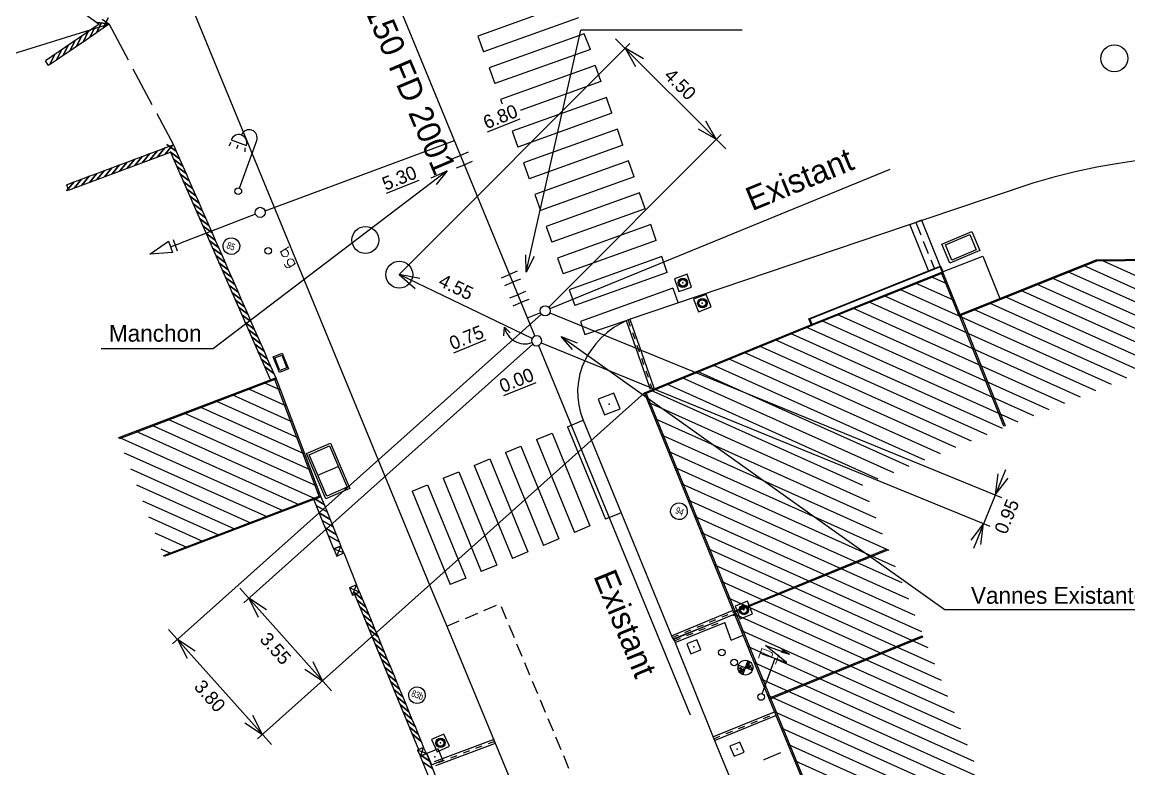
# Model space of a CAD drawing. Extents: x -215 to 206, y -120 to -34.
# Drawn here: x 155.49 to 188.34, y -100 to -77.84 of the extents above; entities that cross this region are included whole.
import ezdxf
from ezdxf.enums import TextEntityAlignment as Align

# ---------------------------------------------------------------- set-up
doc = ezdxf.new("R2010")
doc.units = 0
doc.header["$MEASUREMENT"] = 0
for name, color, linetype in [('C_BAT_INDI', 7, 'CONTINUOUS'), ('C_BAT_INDU', 7, 'CONTINUOUS'), ('TOP$BATI', 7, 'CONTINUOUS')]:
    doc.layers.add(name, color=color, linetype=linetype)
doc.styles.add('ROMANS', font='ROMANS', dxfattribs={"height": 0.2})
doc.styles.add('txt', font='TXT', dxfattribs={"height": 0.2})

# ---------------------------------------------------------------- blocks, each defined once
blk = doc.blocks.new('FLECH')
at = {"layer": 'C_BAT_INDU', "color": 1, "linetype": 'Continuous'}
blk.add_lwpolyline([(-0.1294, 0.483), (0, 0), (0.1294, 0.483)], dxfattribs=at)
blk = doc.blocks.new('FLEC')
at = {"layer": 'C_BAT_INDU', "color": 1, "linetype": 'Continuous', "xscale": 24.99905005097397, "yscale": 24.99905005097397, "zscale": 25.00093132415669, "rotation": 90.00065102824891}
blk.add_blockref('FLECH', (0, 0), dxfattribs=at)
blk = doc.blocks.new('FTP')
at = {"layer": 'C_BAT_INDI', "color": 215, "linetype": 'Continuous'}
for p in [(-0.541, 0.252), (-0.162, 0.607)]:
    blk.add_line(p, (0, 0), dxfattribs=at)
blk.add_arc((-1.347, -0.785), 1.56, 30.24094, 127.29767, dxfattribs=at)
blk = doc.blocks.new('BRANC')
at = {"layer": 'C_BAT_INDU', "color": 5, "linetype": 'Continuous'}
for p, q in [((-24.1355, 0.1509, -0.0006), (-7.9202, 4.518, -0.0013)), ((-7.9196, -4.5168, 0.0002), (-24.1355, 0.1509, -0.0006)), ((-7.9211, -0.0006, -0.0002), (0, 0)), ((-7.9202, 4.518, -0.0013), (-7.9196, -4.5168, 0.0002)), ((-4.2835, 4.5178, -0.0017), (-4.2829, -4.517, -0.0001))]:
    blk.add_line(p, q, dxfattribs=at)
blk = doc.blocks.new('*D7')
at = {"layer": 'C_BAT_INDI', "color": 4, "linetype": 'Continuous'}
blk.add_line((0, 0), (11.3991, -8.1133), dxfattribs=at)
blk.add_lwpolyline([(0.3349, -0.3918), (0, 0), (0.4798, -0.1881)], dxfattribs=at)
blk = doc.blocks.new('*D8')
at = {"layer": 'C_BAT_INDI', "color": 4, "linetype": 'Continuous'}
blk.add_line((0, 0), (1.6227, 7.1802), dxfattribs=at)
blk.add_lwpolyline([(0.2321, 0.4601), (0, 0), (-0.0117, 0.5153)], dxfattribs=at)
blk = doc.blocks.new('*D9')
at = {"layer": 'C_BAT_INDI', "color": 4, "linetype": 'Continuous'}
blk.add_line((0, 0), (-6.9368, -5.2736), dxfattribs=at)
blk.add_lwpolyline([(-0.4737, -0.2031), (0, 0), (-0.3224, -0.4021)], dxfattribs=at)

msp = doc.modelspace()

# ---------------------------------------------------------------- linework, layer by layer
at = {"layer": 'C_BAT_INDI', "color": 5, "linetype": 'Continuous'}
for p, q in [((165.597, -74.716, 1000.823), (170.705, -87.158, 1000.823)), ((162.7, -83.435, 24.374), (168.321, -81.351, 1000.823)), ((168.271, -81.888, 1000.823), (168.502, -81.793, 1000.823)), ((168.733, -81.698, 1000.823), (168.502, -81.793, 1000.823)), ((168.385, -82.165, 1000.823), (168.616, -82.07, 1000.823)), ((168.847, -81.975, 1000.823), (168.616, -82.07, 1000.823)), ((181.242, -82.207, 1000.86), (171.154, -86.348, 1000.86)), ((162.419, -83.539, -24.395), (160.192, -84.4, 996.33)), ((169.722, -85.422, 1000.823), (169.953, -85.328, 1000.823)), ((170.185, -85.233, 1000.823), (169.953, -85.328, 1000.823)), ((169.817, -85.654, 1000.823), (170.048, -85.559, 1000.823)), ((170.279, -85.464, 1000.823), (170.048, -85.559, 1000.823)), ((169.969, -86.024, 1000.823), (170.2, -85.929, 1000.823)), ((170.431, -85.834, 1000.823), (170.2, -85.929, 1000.823)), ((170.526, -86.065, 1000.823), (170.295, -86.16, 1000.823)), ((170.064, -86.255, 1000.823), (170.295, -86.16, 1000.823)), ((170.876, -86.462, 1000.86), (170.485, -86.623, 1000.86)), ((170.819, -87.436, 1000.823), (175.319, -98.398, 1000.823))]:
    msp.add_line(p, q, dxfattribs=at)
at = {"layer": 'C_BAT_INDI', "color": 1, "linetype": 'Continuous'}
for p, q in [((158.075, -77.898, -0.028), (147.971, -81.035, -0.028)), ((166.683, -85.332, -0.028), (173.529, -78.471, -0.028)), ((173.105, -78.33, -0.028), (176.378, -81.596, -0.028)), ((171.121, -86.299, -0.028), (176.236, -81.172, -0.028)), ((170.626, -87.232, -0.028), (166.683, -85.332, -0.028)), ((170.903, -86.505, -0.028), (159.954, -96.293, -0.028)), ((171.154, -86.462, -0.028), (184.563, -91.941, -0.028)), ((170.9, -87.354, -0.028), (184.214, -92.794, -0.028)), ((170.65, -87.397, -0.028), (162.069, -95.068, -0.028)), ((173.964, -88.836, -0.028), (162.473, -99.11, -0.028)), ((184.68, -91.125, -0.028), (183.726, -93.459, -0.028)), ((161.952, -94.637, -0.028), (164.672, -97.68, -0.028)), ((159.837, -95.862, -0.028), (162.888, -99.275, -0.028))]:
    msp.add_line(p, q, dxfattribs=at)
at = {"layer": 'C_BAT_INDI', "color": 4, "linetype": 'Continuous'}
for p, q in [((176.865, -78.077, 996.33), (172.078, -78.077, 996.33)), ((161.166, -87.529, 996.33), (157.84, -87.529, 996.33)), ((189.583, -95.277, 996.33), (182.889, -95.277, 996.33))]:
    msp.add_line(p, q, dxfattribs=at)
at = {"layer": 'C_BAT_INDI', "color": 5, "linetype": 'Continuous'}
for centre in [(162.558, -83.484, -0.028), (171.015, -86.405, 1000.86)]:
    msp.add_circle(centre, 0.15, dxfattribs=at)
msp.add_arc((170.762, -87.297, 1000.823), 0.15, 154.2716, 154.271, dxfattribs=at)
at = {"layer": 'TOP$BATI', "color": 7, "linetype": 'Continuous'}
for p, q in [((155.757, -76.445, 1000.766), (157.779, -77.895, 1000.766)), ((160.084, -76.315, 996.118), (166.53, -91.982, 996.118)), ((171.844, -77.237, 1000.909), (169.018, -78.253, 1000.909)), ((172.008, -77.709, 1000.909), (169.187, -78.723, 1000.909)), ((157.779, -77.895, 1000.766), (156.181, -78.984, 1000.766)), ((158.075, -77.898, 1000.827), (158.639, -78.957, 1000.827)), ((172.173, -78.182, 1000.909), (169.356, -79.194, 1000.909)), ((172.36, -78.646, 1000.909), (172.173, -78.182, 1000.909)), ((169.018, -78.253, 1000.834), (169.187, -78.723, 1000.834)), ((172.36, -78.646, 1000.909), (169.525, -79.664, 1000.909)), ((156.277, -79.124, 991.352), (156.181, -78.984, 991.352)), ((172.502, -79.126, 1000.909), (169.694, -80.135, 1000.909)), ((172.502, -79.126, 1000.909), (172.667, -79.598, 1000.909)), ((158.78, -79.222, 1000.834), (159.344, -80.282, 1000.834)), ((169.356, -79.194, 1000.834), (169.525, -79.664, 1000.834)), ((172.667, -79.598, 1000.909), (170.3, -80.449, 1000.909)), ((169.694, -80.135, 1000.834), (169.74, -80.263, 1000.834)), ((172.831, -80.07, 1000.908), (170.032, -81.076, 1000.908)), ((172.996, -80.542, 1000.908), (172.831, -80.07, 1000.908)), ((170.3, -80.449, 1000.909), (170.284, -80.454, 1000.909)), ((159.485, -80.546, 1000.84), (159.981, -81.478, 1000.84)), ((172.996, -80.542, 1000.908), (170.202, -81.546, 1000.908)), ((170.032, -81.076, 1000.834), (170.202, -81.546, 1000.834)), ((173.16, -81.015, 1000.908), (170.371, -82.017, 1000.908)), ((173.325, -81.487, 1000.908), (173.16, -81.015, 1000.908)), ((160.066, -81.672, 1000.416), (159.79, -81.465, 1000.416)), ((159.79, -81.465, 1000.416), (160.066, -81.672, 1000.416)), ((161.686, -81.414, 1000.856), (161.626, -81.52, 1000.856)), ((161.695, -81.332, 1000.856), (162.146, -81.496, 1000.856)), ((161.94, -82.763, 1000.856), (162.453, -81.353, 1000.856)), ((156.867, -82.825, 1000.416), (159.89, -81.693, 1000.416)), ((159.055, -81.824, 1000.416), (159.28, -81.74, 1000.416)), ((159.28, -81.74, 1000.416), (159.059, -82.005, 1000.416)), ((159.059, -82.005, 1000.416), (159.28, -81.74, 1000.416)), ((159.28, -81.74, 1000.416), (159.505, -81.656, 1000.416)), ((159.505, -81.656, 1000.416), (159.284, -81.92, 1000.416)), ((159.284, -81.92, 1000.416), (159.505, -81.656, 1000.416)), ((159.505, -81.656, 1000.416), (159.73, -81.572, 1000.416)), ((159.73, -81.572, 1000.416), (159.508, -81.836, 1000.416)), ((159.508, -81.836, 1000.416), (159.73, -81.572, 1000.416)), ((159.73, -81.572, 1000.416), (159.954, -81.488, 1000.416)), ((159.954, -81.488, 1000.416), (159.733, -81.752, 1000.416)), ((159.733, -81.752, 1000.416), (159.954, -81.488, 1000.416)), ((160.162, -81.892, 1000.416), (159.886, -81.685, 1000.416)), ((159.886, -81.685, 1000.416), (160.162, -81.892, 1000.416)), ((159.89, -81.693, 1000.416), (162.861, -88.465, 1000.416)), ((159.954, -81.488, 1000.416), (159.981, -81.478, 1000.416)), ((159.981, -81.478, 1000.416), (160.066, -81.672, 1000.416)), ((160.066, -81.672, 1000.416), (160.162, -81.892, 1000.416)), ((161.893, -81.49, 1000.856), (161.852, -81.602, 1000.856)), ((162.1, -81.565, 1000.856), (162.096, -81.691, 1000.856)), ((173.325, -81.487, 1000.908), (170.54, -82.487, 1000.908)), ((158.156, -82.161, 1000.416), (158.381, -82.077, 1000.416)), ((158.381, -82.077, 1000.416), (158.16, -82.341, 1000.416)), ((158.16, -82.341, 1000.416), (158.381, -82.077, 1000.416)), ((158.381, -82.077, 1000.416), (158.606, -81.993, 1000.416)), ((158.606, -81.993, 1000.416), (158.385, -82.257, 1000.416)), ((158.385, -82.257, 1000.416), (158.606, -81.993, 1000.416)), ((158.606, -81.993, 1000.416), (158.831, -81.909, 1000.416)), ((158.831, -81.909, 1000.416), (158.609, -82.173, 1000.416)), ((158.609, -82.173, 1000.416), (158.831, -81.909, 1000.416)), ((158.831, -81.909, 1000.416), (159.055, -81.824, 1000.416)), ((159.055, -81.824, 1000.416), (158.834, -82.089, 1000.416)), ((158.834, -82.089, 1000.416), (159.055, -81.824, 1000.416)), ((160.259, -82.111, 1000.416), (159.982, -81.905, 1000.416)), ((159.982, -81.905, 1000.416), (160.259, -82.111, 1000.416)), ((160.355, -82.331, 1000.416), (160.079, -82.125, 1000.416)), ((160.079, -82.125, 1000.416), (160.355, -82.331, 1000.416)), ((160.162, -81.892, 1000.416), (160.259, -82.111, 1000.416)), ((160.259, -82.111, 1000.416), (160.355, -82.331, 1000.416)), ((170.371, -82.017, 1000.834), (170.54, -82.487, 1000.834)), ((173.489, -81.959, 1000.908), (170.709, -82.958, 1000.908)), ((173.654, -82.431, 1000.908), (173.489, -81.959, 1000.908)), ((188.029, -82.03, 1001.344), (187.387, -82.143, 1001.344)), ((188.674, -81.939, 1001.344), (188.029, -82.03, 1001.344)), ((157.257, -82.498, 1000.416), (157.482, -82.414, 1000.416)), ((157.482, -82.414, 1000.416), (157.261, -82.678, 1000.416)), ((157.261, -82.678, 1000.416), (157.482, -82.414, 1000.416)), ((157.482, -82.414, 1000.416), (157.707, -82.33, 1000.416)), ((157.707, -82.33, 1000.416), (157.486, -82.594, 1000.416)), ((157.486, -82.594, 1000.416), (157.707, -82.33, 1000.416)), ((157.707, -82.33, 1000.416), (157.932, -82.245, 1000.416)), ((157.932, -82.245, 1000.416), (157.71, -82.51, 1000.416)), ((157.71, -82.51, 1000.416), (157.932, -82.245, 1000.416)), ((157.932, -82.245, 1000.416), (158.156, -82.161, 1000.416)), ((158.156, -82.161, 1000.416), (157.935, -82.426, 1000.416)), ((157.935, -82.426, 1000.416), (158.156, -82.161, 1000.416)), ((160.452, -82.551, 1000.416), (160.175, -82.345, 1000.416)), ((160.175, -82.345, 1000.416), (160.452, -82.551, 1000.416)), ((160.355, -82.331, 1000.416), (160.452, -82.551, 1000.416)), ((173.654, -82.431, 1000.908), (170.878, -83.429, 1000.908)), ((186.115, -82.435, 1001.344), (185.488, -82.613, 1001.344)), ((186.748, -82.278, 1001.344), (186.115, -82.435, 1001.344)), ((187.387, -82.143, 1001.344), (186.748, -82.278, 1001.344)), ((156.808, -82.666, 1000.416), (157.033, -82.582, 1000.416)), ((156.808, -82.666, 1000.416), (156.867, -82.825, 1000.416)), ((157.033, -82.582, 1000.416), (156.811, -82.847, 1000.416)), ((156.811, -82.847, 1000.416), (157.033, -82.582, 1000.416)), ((157.033, -82.582, 1000.416), (157.257, -82.498, 1000.416)), ((157.257, -82.498, 1000.416), (157.036, -82.762, 1000.416)), ((157.036, -82.762, 1000.416), (157.257, -82.498, 1000.416)), ((160.548, -82.771, 1000.416), (160.272, -82.564, 1000.416)), ((160.272, -82.564, 1000.416), (160.548, -82.771, 1000.416)), ((160.644, -82.99, 1000.416), (160.368, -82.784, 1000.416)), ((160.368, -82.784, 1000.416), (160.644, -82.99, 1000.416)), ((160.452, -82.551, 1000.416), (160.548, -82.771, 1000.416)), ((160.548, -82.771, 1000.416), (160.644, -82.99, 1000.416)), ((185.488, -82.613, 1001.344), (183.106, -83.416, 1001.344)), ((160.741, -83.21, 1000.416), (160.465, -83.004, 1000.416)), ((160.465, -83.004, 1000.416), (160.741, -83.21, 1000.416)), ((160.644, -82.99, 1000.416), (160.741, -83.21, 1000.416)), ((170.709, -82.958, 1000.834), (170.878, -83.429, 1000.834)), ((173.818, -82.903, 1000.908), (171.047, -83.899, 1000.908)), ((173.983, -83.375, 1000.908), (173.818, -82.903, 1000.908)), ((160.837, -83.43, 1000.416), (160.561, -83.224, 1000.416)), ((160.561, -83.224, 1000.416), (160.837, -83.43, 1000.416)), ((160.741, -83.21, 1000.416), (160.837, -83.43, 1000.416)), ((160.837, -83.43, 1000.416), (160.934, -83.65, 1000.416)), ((173.983, -83.375, 1000.908), (171.216, -84.37, 1000.908)), ((183.106, -83.416, 1001.344), (173.476, -86.674, 1001.344)), ((160.934, -83.65, 1000.416), (160.657, -83.443, 1000.416)), ((160.657, -83.443, 1000.416), (160.934, -83.65, 1000.416)), ((161.03, -83.87, 1000.416), (160.754, -83.663, 1000.416)), ((160.754, -83.663, 1000.416), (161.03, -83.87, 1000.416)), ((160.934, -83.65, 1000.416), (161.03, -83.87, 1000.416)), ((182.187, -83.712, 1000.967), (181.843, -83.85, 1000.967)), ((182.187, -83.712, 1000.967), (182.741, -85.091, 1000.967)), ((161.127, -84.089, 1000.416), (160.85, -83.883, 1000.416)), ((160.85, -83.883, 1000.416), (161.127, -84.089, 1000.416)), ((161.03, -83.87, 1000.416), (161.127, -84.089, 1000.416)), ((161.127, -84.089, 1000.416), (161.223, -84.309, 1000.416)), ((171.047, -83.899, 1000.834), (171.216, -84.37, 1000.834)), ((174.148, -83.848, 1000.908), (171.385, -84.84, 1000.908)), ((174.312, -84.32, 1000.907), (174.148, -83.848, 1000.907)), ((181.843, -83.85, 1000.967), (182.397, -85.229, 1000.967)), ((182.015, -83.781, 1000.967), (182.164, -84.152, 1000.967)), ((182.785, -84.426, 1001.127), (183.683, -84.051, 1001.127)), ((183.683, -84.051, 1001.127), (183.921, -84.619, 1001.127)), ((161.223, -84.309, 1000.416), (160.947, -84.103, 1000.416)), ((160.947, -84.103, 1000.416), (161.223, -84.309, 1000.416)), ((161.319, -84.529, 1000.416), (161.043, -84.322, 1000.416)), ((161.043, -84.322, 1000.416), (161.319, -84.529, 1000.416)), ((161.223, -84.309, 1000.416), (161.319, -84.529, 1000.416)), ((161.456, -84.51, 991.352), (161.462, -84.424, 991.352)), ((161.462, -84.424, 991.352), (161.498, -84.346, 991.352)), ((161.498, -84.346, 991.352), (161.558, -84.284, 991.352)), ((161.558, -84.284, 991.352), (161.635, -84.246, 991.352)), ((161.635, -84.246, 991.352), (161.721, -84.238, 991.352)), ((161.721, -84.238, 991.352), (161.805, -84.259, 991.352)), ((161.805, -84.259, 991.352), (161.876, -84.308, 991.352)), ((161.876, -84.308, 991.352), (161.927, -84.377, 991.352)), ((161.927, -84.377, 991.352), (161.95, -84.461, 991.352)), ((174.312, -84.32, 1000.907), (171.554, -85.311, 1000.907)), ((182.239, -84.338, 1001.028), (182.388, -84.709, 1001.028)), ((183.023, -84.995, 1001.127), (182.785, -84.426, 1001.127)), ((182.899, -84.446, 1001.127), (183.617, -84.145, 1001.127)), ((183.617, -84.145, 1001.127), (183.807, -84.6, 1001.127)), ((161.416, -84.749, 1000.416), (161.14, -84.542, 1000.416)), ((161.14, -84.542, 1000.416), (161.416, -84.749, 1000.416)), ((161.319, -84.529, 1000.416), (161.416, -84.749, 1000.416)), ((161.416, -84.749, 1000.416), (161.512, -84.968, 1000.416)), ((161.479, -84.593, 991.352), (161.456, -84.51, 991.352)), ((161.53, -84.663, 991.352), (161.479, -84.593, 991.352)), ((161.601, -84.712, 991.352), (161.53, -84.663, 991.352)), ((161.684, -84.733, 991.352), (161.601, -84.712, 991.352)), ((161.77, -84.724, 991.352), (161.684, -84.733, 991.352)), ((161.848, -84.687, 991.352), (161.77, -84.724, 991.352)), ((161.908, -84.625, 991.352), (161.848, -84.687, 991.352)), ((161.944, -84.547, 991.352), (161.908, -84.625, 991.352)), ((161.95, -84.461, 991.352), (161.944, -84.547, 991.352)), ((183.089, -84.901, 1001.127), (182.899, -84.446, 1001.127)), ((183.921, -84.619, 1001.127), (183.023, -84.995, 1001.127)), ((183.807, -84.6, 1001.127), (183.089, -84.901, 1001.127)), ((161.512, -84.968, 1000.416), (161.236, -84.762, 1000.416)), ((161.236, -84.762, 1000.416), (161.512, -84.968, 1000.416)), ((161.609, -85.188, 1000.416), (161.333, -84.982, 1000.416)), ((161.333, -84.982, 1000.416), (161.609, -85.188, 1000.416)), ((161.512, -84.968, 1000.416), (161.609, -85.188, 1000.416)), ((171.385, -84.84, 1000.834), (171.554, -85.311, 1000.834)), ((174.476, -84.792, 1000.907), (171.723, -85.781, 1000.907)), ((174.641, -85.264, 1000.907), (174.476, -84.792, 1000.907)), ((182.462, -84.895, 1001.089), (182.569, -85.16, 1001.089)), ((182.565, -85.151, 1001.119), (182.75, -85.077, 1001.119)), ((182.739, -85.103, 1001.119), (182.75, -85.077, 1001.119)), ((182.75, -85.077, 1001.119), (182.739, -85.103, 1001.119)), ((182.75, -85.077, 1001.119), (182.817, -85.243, 1001.119)), ((182.807, -85.246, 1001.119), (184.007, -84.784, 1001.119)), ((187.378, -84.933, 1000.699), (183.301, -86.568, 1000.699)), ((183.323, -86.516, 1000.699), (187.37, -84.894, 1000.699)), ((184.007, -84.784, 1001.119), (184.51, -86.04, 1001.119)), ((191.517, -87.091, 1001.614), (186.993, -85.06, 1001.614)), ((187.37, -84.894, 1000.699), (190.842, -84.855, 1000.699)), ((187.37, -84.894, 1000.699), (187.378, -84.933, 1000.699)), ((187.378, -84.933, 1000.699), (187.37, -84.894, 1000.699)), ((190.815, -84.895, 1000.699), (187.378, -84.933, 1000.699)), ((191.588, -86.729, 1001.586), (187.516, -84.9, 1001.586)), ((161.705, -85.408, 1000.416), (161.429, -85.202, 1000.416)), ((161.429, -85.202, 1000.416), (161.705, -85.408, 1000.416)), ((161.609, -85.188, 1000.416), (161.705, -85.408, 1000.416)), ((161.705, -85.408, 1000.416), (161.802, -85.628, 1000.416)), ((174.641, -85.264, 1000.907), (171.892, -86.252, 1000.907)), ((175.229, -85.321, 1000.793), (174.851, -85.452, 1000.793)), ((175.359, -85.699, 1000.793), (175.229, -85.321, 1000.793)), ((178.843, -86.646, 1001.119), (182.565, -85.151, 1001.119)), ((182.572, -85.17, 1001.119), (178.869, -86.657, 1001.119)), ((178.919, -86.808, 1000.699), (182.807, -85.246, 1000.699)), ((182.785, -85.298, 1000.699), (178.934, -86.845, 1000.699)), ((182.741, -85.091, 1001.118), (182.397, -85.229, 1001.118)), ((182.939, -85.608, 1001.119), (182.47, -85.397, 1001.119)), ((182.572, -85.17, 1001.119), (182.565, -85.151, 1001.119)), ((182.565, -85.151, 1001.119), (182.572, -85.17, 1001.119)), ((182.739, -85.103, 1001.119), (182.572, -85.17, 1001.119)), ((182.798, -85.25, 1001.119), (182.739, -85.103, 1001.119)), ((182.807, -85.246, 1000.699), (182.785, -85.298, 1000.699)), ((182.785, -85.298, 1000.699), (182.807, -85.246, 1000.699)), ((183.301, -86.568, 1000.699), (182.785, -85.298, 1000.699)), ((182.817, -85.243, 1001.119), (182.798, -85.25, 1001.119)), ((182.807, -85.246, 1000.699), (183.323, -86.516, 1000.699)), ((191.055, -87.279, 1001.58), (186.529, -85.246, 1001.58)), ((161.802, -85.628, 1000.416), (161.525, -85.421, 1000.416)), ((161.525, -85.421, 1000.416), (161.802, -85.628, 1000.416)), ((174.806, -85.736, 1000.907), (172.061, -86.722, 1000.907)), ((174.806, -85.736, 1000.907), (174.949, -86.148, 1000.907)), ((174.851, -85.452, 1000.793), (174.981, -85.83, 1000.793)), ((174.981, -85.83, 1000.793), (175.359, -85.699, 1000.793)), ((183.135, -86.09, 1001.119), (182.007, -85.584, 1001.119)), ((190.132, -87.653, 1001.514), (185.6, -85.619, 1001.514)), ((190.593, -87.466, 1001.547), (186.064, -85.432, 1001.547)), ((171.723, -85.781, 1000.834), (171.892, -86.252, 1000.834)), ((175.795, -85.919, 1000.896), (175.422, -86.063, 1000.896)), ((175.422, -86.063, 1000.896), (175.566, -86.436, 1000.896)), ((175.939, -86.292, 1000.896), (175.795, -85.919, 1000.896)), ((187.362, -88.778, 1001.314), (181.079, -85.956, 1001.314)), ((187.824, -88.59, 1001.347), (181.543, -85.77, 1001.347)), ((189.209, -88.028, 1001.447), (184.671, -85.991, 1001.447)), ((189.67, -87.841, 1001.48), (185.136, -85.805, 1001.48)), ((175.566, -86.436, 1000.896), (175.939, -86.292, 1000.896)), ((186.439, -89.152, 1001.247), (180.151, -86.329, 1001.247)), ((186.901, -88.965, 1001.28), (180.615, -86.143, 1001.28)), ((188.285, -88.403, 1001.38), (183.743, -86.363, 1001.38)), ((188.747, -88.215, 1001.414), (184.207, -86.177, 1001.414)), ((172.061, -86.722, 1000.834), (172.192, -87.109, 1000.834)), ((172.192, -87.109, 1000.834), (173.476, -86.674, 1000.834)), ((173.476, -86.674, 1001.344), (173.259, -86.779, 1001.344)), ((173.42, -86.694, 1000.701), (174.13, -88.729, 1000.701)), ((173.476, -86.674, 1000.701), (173.542, -86.863, 1000.701)), ((173.533, -86.654, 1000.701), (174.243, -88.69, 1000.701)), ((178.869, -86.657, 1001.119), (178.843, -86.646, 1001.119)), ((178.909, -86.812, 1001.119), (178.843, -86.646, 1001.119)), ((178.843, -86.646, 1001.119), (178.869, -86.657, 1001.119)), ((178.869, -86.657, 1001.119), (178.928, -86.805, 1001.119)), ((185.516, -89.527, 1001.181), (179.223, -86.702, 1001.181)), ((185.978, -89.34, 1001.214), (179.687, -86.516, 1001.214)), ((183.323, -86.516, 1000.699), (183.301, -86.568, 1000.699)), ((183.301, -86.568, 1000.699), (183.323, -86.516, 1000.699)), ((183.304, -86.523, 991.336), (183.341, -86.508, 991.336)), ((184.63, -89.832, 991.336), (183.304, -86.523, 991.336)), ((183.341, -86.508, 991.336), (184.667, -89.817, 991.336)), ((172.858, -87.047, 1001.344), (172.678, -87.209, 1001.344)), ((173.052, -86.903, 1001.344), (172.858, -87.047, 1001.344)), ((173.259, -86.779, 1001.344), (173.052, -86.903, 1001.344)), ((173.608, -87.052, 998.967), (173.674, -87.24, 998.967)), ((173.964, -88.836, 1000.699), (178.919, -86.808, 1000.699)), ((178.934, -86.845, 1000.699), (174.016, -88.858, 1000.699)), ((185.055, -89.715, 1001.147), (178.761, -86.889, 1001.147)), ((178.928, -86.805, 1001.119), (178.909, -86.812, 1001.119)), ((178.919, -86.808, 1000.699), (178.934, -86.845, 1000.699)), ((178.934, -86.845, 1000.699), (178.919, -86.808, 1000.699)), ((172.678, -87.209, 1001.344), (172.515, -87.386, 1001.344)), ((184.131, -90.089, 1001.081), (177.841, -87.265, 1001.081)), ((184.593, -89.902, 1001.114), (178.301, -87.077, 1001.114)), ((162.942, -87.767, 1000.849), (163.21, -87.661, 1000.849)), ((163.21, -87.661, 1000.849), (163.396, -88.13, 1000.849)), ((172.286, -87.707, 1001.344), (172.212, -87.84, 1001.344)), ((172.369, -87.579, 1001.344), (172.286, -87.707, 1001.344)), ((172.515, -87.386, 1001.344), (172.369, -87.579, 1001.344)), ((173.74, -87.429, 997.232), (173.806, -87.618, 997.232)), ((183.208, -90.464, 1001.014), (176.922, -87.642, 1001.014)), ((183.67, -90.277, 1001.047), (177.382, -87.453, 1001.047)), ((163.128, -88.236, 1000.849), (162.942, -87.767, 1000.849)), ((162.988, -87.803, 1000.849), (163.202, -87.719, 1000.849)), ((163.136, -88.179, 1000.849), (162.988, -87.803, 1000.849)), ((163.202, -87.719, 1000.849), (163.35, -88.094, 1000.849)), ((172.212, -87.84, 1001.344), (172.118, -88.054, 1001.344)), ((173.872, -87.807, 995.497), (173.937, -87.996, 995.497)), ((182.285, -90.839, 1000.947), (176.002, -88.018, 1000.947)), ((182.747, -90.651, 1000.981), (176.462, -87.83, 1000.981)), ((163.396, -88.13, 1000.849), (163.128, -88.236, 1000.849)), ((163.35, -88.094, 1000.849), (163.136, -88.179, 1000.849)), ((172.047, -88.277, 1001.344), (172, -88.506, 1001.344)), ((172.118, -88.054, 1001.344), (172.047, -88.277, 1001.344)), ((174.003, -88.185, 993.763), (174.069, -88.374, 993.763)), ((181.824, -91.026, 1000.914), (175.542, -88.206, 1000.914)), ((158.362, -90.168, 1000.864), (163.017, -88.396, 1000.864)), ((162.993, -88.448, 1000.864), (158.376, -90.205, 1000.864)), ((163.135, -88.747, 1000.86), (162.676, -88.541, 1000.86)), ((163.017, -88.396, 1000.864), (162.861, -88.465, 1000.864)), ((163.017, -88.396, 1000.864), (162.993, -88.448, 1000.864)), ((162.993, -88.448, 1000.864), (163.017, -88.396, 1000.864)), ((164.31, -91.906, 1000.864), (162.993, -88.448, 1000.864)), ((163.017, -88.396, 1000.864), (164.361, -91.929, 1000.864)), ((163.017, -88.396, 1000.864), (164.361, -91.929, 1000.864)), ((172, -88.506, 1001.344), (171.979, -88.739, 1001.344)), ((174.135, -88.562, 992.028), (174.186, -88.709, 992.028)), ((180.9, -91.401, 1000.847), (174.623, -88.583, 1000.847)), ((181.362, -91.214, 1000.88), (175.083, -88.394, 1000.88)), ((163.497, -89.699, 1000.85), (161.724, -88.903, 1000.85)), ((163.316, -89.223, 1000.855), (162.2, -88.722, 1000.855)), ((171.979, -88.739, 1001.344), (171.983, -88.973, 1001.344)), ((171.983, -88.973, 1001.344), (172.012, -89.205, 1001.344)), ((173.053, -88.848, 1000.75), (172.59, -89.032, 1000.75)), ((173.237, -89.311, 1000.75), (173.053, -88.848, 1000.75)), ((177.438, -97.367, 1000.699), (173.964, -88.836, 1000.699)), ((173.964, -88.836, 1000.699), (174.016, -88.858, 1000.699)), ((174.016, -88.858, 1000.699), (173.964, -88.836, 1000.699)), ((174.016, -88.858, 1000.699), (177.475, -97.352, 1000.699)), ((180.449, -91.593, 1000.814), (174.163, -88.771, 1000.814)), ((163.859, -90.65, 1000.839), (160.773, -89.266, 1000.839)), ((163.678, -90.174, 1000.845), (161.249, -89.084, 1000.845)), ((172.012, -89.205, 1001.344), (172.066, -89.433, 1001.344)), ((172.59, -89.032, 1000.75), (172.774, -89.495, 1000.75)), ((172.774, -89.495, 1000.75), (173.237, -89.311, 1000.75)), ((180.643, -92.075, 1000.81), (174.102, -89.138, 1000.81)), ((164.221, -91.602, 1000.829), (159.821, -89.628, 1000.829)), ((164.04, -91.126, 1000.834), (160.297, -89.447, 1000.834)), ((171.682, -89.845, 1000.619), (172.144, -89.653, 1000.619)), ((172.066, -89.433, 1001.344), (172.144, -89.653, 1001.344)), ((172.144, -89.653, 1001.344), (173.268, -92.398, 1001.344)), ((180.837, -92.556, 1000.805), (174.298, -89.621, 1000.805)), ((163.711, -92.162, 1000.825), (158.87, -89.99, 1000.825)), ((164.186, -91.981, 1000.825), (159.345, -89.809, 1000.825)), ((171.682, -89.845, 1000.619), (172.807, -92.592, 1000.619)), ((184.667, -89.817, 991.336), (184.63, -89.832, 991.336)), ((158.376, -90.205, 1000.864), (158.362, -90.168, 1000.864)), ((163.235, -92.343, 1000.825), (158.394, -90.171, 1000.825)), ((163.929, -90.643, 1000.812), (164.642, -90.337, 1000.812)), ((164.642, -90.337, 1000.812), (165.217, -91.677, 1000.812)), ((170.759, -90.228, 1000.619), (171.22, -90.036, 1000.619)), ((170.759, -90.228, 1000.619), (171.886, -92.98, 1000.619)), ((171.22, -90.036, 1000.619), (172.346, -92.786, 1000.619)), ((181.031, -93.038, 1000.801), (174.495, -90.104, 1000.801)), ((162.759, -92.524, 1000.825), (158.53, -90.627, 1000.825)), ((164.503, -91.983, 1000.812), (163.929, -90.643, 1000.812)), ((164.008, -90.676, 1000.812), (164.612, -90.417, 1000.812)), ((164.612, -90.417, 1000.812), (165.138, -91.644, 1000.812)), ((169.835, -90.611, 1000.619), (170.297, -90.419, 1000.619)), ((169.835, -90.611, 1000.619), (170.964, -93.368, 1000.619)), ((170.297, -90.419, 1000.619), (171.425, -93.174, 1000.619)), ((181.224, -93.52, 1000.797), (174.692, -90.587, 1000.797)), ((164.534, -91.903, 1000.812), (164.008, -90.676, 1000.812)), ((168.911, -90.994, 1000.619), (169.373, -90.803, 1000.619)), ((168.911, -90.994, 1000.619), (170.042, -93.756, 1000.619)), ((169.373, -90.803, 1000.619), (170.503, -93.562, 1000.619)), ((162.283, -92.705, 1000.825), (158.712, -91.103, 1000.825)), ((164.267, -91.28, 1000.812), (164.87, -91.021, 1000.812)), ((167.988, -91.377, 1000.619), (168.45, -91.186, 1000.619)), ((168.45, -91.186, 1000.619), (169.581, -93.95, 1000.619)), ((181.418, -94.001, 1000.792), (174.888, -91.069, 1000.792)), ((161.808, -92.886, 1000.825), (158.893, -91.579, 1000.825)), ((165.138, -91.644, 1000.812), (164.534, -91.903, 1000.812)), ((167.064, -91.761, 1000.619), (167.526, -91.569, 1000.619)), ((167.526, -91.569, 1000.619), (168.66, -94.338, 1000.619)), ((167.988, -91.377, 1000.619), (169.12, -94.144, 1000.619)), ((181.612, -94.483, 1000.788), (175.085, -91.552, 1000.788)), ((159.693, -93.663, 1000.864), (164.31, -91.906, 1000.864)), ((164.361, -91.929, 1000.864), (159.707, -93.701, 1000.864)), ((164.451, -92.152, 1000.825), (164.125, -91.959, 1000.825)), ((164.125, -91.959, 1000.825), (164.451, -92.152, 1000.825)), ((164.361, -91.929, 1000.825), (164.148, -92.015, 1000.825)), ((164.361, -91.929, 1000.864), (164.31, -91.906, 1000.864)), ((164.31, -91.906, 1000.864), (164.361, -91.929, 1000.864)), ((164.361, -91.929, 1000.825), (164.451, -92.152, 1000.825)), ((165.217, -91.677, 1000.812), (164.503, -91.983, 1000.812)), ((166.53, -91.982, 996.118), (167.667, -94.755, 996.118)), ((167.064, -91.761, 1000.619), (168.199, -94.532, 1000.619)), ((161.332, -93.068, 1000.825), (159.074, -92.054, 1000.825)), ((164.148, -92.015, 1000.825), (164.733, -93.474, 1000.825)), ((164.54, -92.375, 1000.825), (164.215, -92.182, 1000.825)), ((164.215, -92.182, 1000.825), (164.54, -92.375, 1000.825)), ((164.451, -92.152, 1000.825), (164.54, -92.375, 1000.825)), ((174.739, -92.38, 991.352), (174.746, -92.294, 991.352)), ((174.746, -92.294, 991.352), (174.781, -92.215, 991.352)), ((174.781, -92.215, 991.352), (174.842, -92.153, 991.352)), ((174.842, -92.153, 991.352), (174.919, -92.116, 991.352)), ((174.919, -92.116, 991.352), (175.005, -92.107, 991.352)), ((175.005, -92.107, 991.352), (175.089, -92.128, 991.352)), ((175.089, -92.128, 991.352), (175.16, -92.177, 991.352)), ((175.16, -92.177, 991.352), (175.21, -92.247, 991.352)), ((175.21, -92.247, 991.352), (175.234, -92.33, 991.352)), ((181.806, -94.965, 1000.783), (175.282, -92.035, 1000.783)), ((160.856, -93.249, 1000.825), (159.255, -92.53, 1000.825)), ((164.629, -92.598, 1000.825), (164.304, -92.405, 1000.825)), ((164.304, -92.405, 1000.825), (164.629, -92.598, 1000.825)), ((164.719, -92.82, 1000.825), (164.393, -92.627, 1000.825)), ((164.393, -92.627, 1000.825), (164.719, -92.82, 1000.825)), ((164.54, -92.375, 1000.825), (164.629, -92.598, 1000.825)), ((164.629, -92.598, 1000.825), (164.719, -92.82, 1000.825)), ((173.268, -92.398, 1000.605), (172.807, -92.592, 1000.605)), ((173.268, -92.398, 1001.344), (174.789, -96.102, 1001.344)), ((174.763, -92.463, 991.352), (174.739, -92.38, 991.352)), ((174.813, -92.533, 991.352), (174.763, -92.463, 991.352)), ((174.885, -92.581, 991.352), (174.813, -92.533, 991.352)), ((174.968, -92.602, 991.352), (174.885, -92.581, 991.352)), ((175.054, -92.594, 991.352), (174.968, -92.602, 991.352)), ((175.132, -92.556, 991.352), (175.054, -92.594, 991.352)), ((175.192, -92.495, 991.352), (175.132, -92.556, 991.352)), ((175.227, -92.416, 991.352), (175.192, -92.495, 991.352)), ((175.234, -92.33, 991.352), (175.227, -92.416, 991.352)), ((182, -95.446, 1000.779), (175.478, -92.518, 1000.779)), ((164.808, -93.043, 1000.825), (164.483, -92.85, 1000.825)), ((164.483, -92.85, 1000.825), (164.808, -93.043, 1000.825)), ((164.719, -92.82, 1000.825), (164.808, -93.043, 1000.825)), ((172.346, -92.786, 1000.61), (171.886, -92.98, 1000.61)), ((160.38, -93.43, 1000.825), (159.436, -93.006, 1000.825)), ((164.897, -93.266, 1000.825), (164.572, -93.073, 1000.825)), ((164.572, -93.073, 1000.825), (164.897, -93.266, 1000.825)), ((164.808, -93.043, 1000.825), (164.897, -93.266, 1000.825)), ((164.897, -93.266, 1000.825), (164.946, -93.389, 1000.825)), ((171.425, -93.174, 1000.615), (170.964, -93.368, 1000.615)), ((182.194, -95.928, 1000.774), (175.675, -93.001, 1000.774)), ((159.904, -93.611, 1000.825), (159.617, -93.482, 1000.825)), ((164.946, -93.389, 1000.806), (164.733, -93.474, 1000.806)), ((164.946, -93.389, 1000.806), (164.744, -93.48, 1000.806)), ((164.744, -93.48, 1000.806), (164.835, -93.682, 1000.806)), ((165.038, -93.591, 1000.806), (164.744, -93.48, 1000.806)), ((164.744, -93.48, 1000.806), (164.835, -93.682, 1000.806)), ((164.835, -93.682, 1000.806), (164.946, -93.389, 1000.806)), ((164.835, -93.682, 1000.806), (165.038, -93.591, 1000.806)), ((165.038, -93.591, 1000.806), (164.946, -93.389, 1000.806)), ((165.038, -93.591, 1000.806), (165.419, -94.541, 1000.806)), ((170.503, -93.562, 1000.62), (170.042, -93.756, 1000.62)), ((182.388, -96.409, 1000.77), (175.872, -93.484, 1000.77)), ((176.591, -95.335, 991.35), (181.139, -93.483, 991.35)), ((181.154, -93.52, 991.35), (176.607, -95.372, 991.35)), ((181.139, -93.483, 991.35), (181.154, -93.52, 991.35)), ((159.707, -93.701, 1000.864), (159.693, -93.663, 1000.864)), ((169.581, -93.95, 1000.625), (169.12, -94.144, 1000.625)), ((182.582, -96.891, 1000.765), (176.068, -93.967, 1000.765)), ((165.419, -94.541, 1000.804), (165.207, -94.628, 1000.804)), ((165.295, -94.84, 1000.804), (165.419, -94.541, 1000.804)), ((165.507, -94.752, 1000.804), (165.419, -94.541, 1000.804)), ((168.66, -94.338, 1000.63), (168.199, -94.532, 1000.63)), ((182.775, -97.373, 1000.761), (176.265, -94.45, 1000.761)), ((165.207, -94.628, 1000.804), (165.295, -94.84, 1000.804)), ((165.507, -94.752, 1000.804), (165.207, -94.628, 1000.804)), ((165.207, -94.628, 1000.804), (165.295, -94.84, 1000.804)), ((165.295, -94.84, 1000.804), (165.507, -94.752, 1000.804)), ((165.598, -94.974, 1000.804), (165.336, -94.758, 1000.804)), ((165.336, -94.758, 1000.804), (165.598, -94.974, 1000.804)), ((165.507, -94.752, 1000.804), (165.359, -94.813, 1000.804)), ((165.359, -94.813, 1000.804), (167.26, -99.426, 1000.804)), ((165.507, -94.752, 1000.804), (165.598, -94.974, 1000.804)), ((167.667, -94.755, 996.118), (168.094, -95.766, 996.118)), ((182.969, -97.855, 1000.756), (176.462, -94.933, 1000.756)), ((165.69, -95.196, 1000.804), (165.428, -94.98, 1000.804)), ((165.428, -94.98, 1000.804), (165.69, -95.196, 1000.804)), ((165.781, -95.418, 1000.804), (165.519, -95.202, 1000.804)), ((165.519, -95.202, 1000.804), (165.781, -95.418, 1000.804)), ((165.598, -94.974, 1000.804), (165.69, -95.196, 1000.804)), ((165.69, -95.196, 1000.804), (165.781, -95.418, 1000.804)), ((169.199, -95.298, 1000.754), (169.568, -95.142, 1000.754)), ((169.705, -95.178, 1000.808), (169.86, -95.547, 1000.808)), ((177.026, -95.025, 1000.743), (176.654, -95.171, 1000.743)), ((176.654, -95.171, 1000.743), (176.8, -95.544, 1000.743)), ((177.172, -95.398, 1000.743), (177.026, -95.025, 1000.743)), ((165.873, -95.64, 1000.804), (165.61, -95.424, 1000.804)), ((165.61, -95.424, 1000.804), (165.873, -95.64, 1000.804)), ((165.781, -95.418, 1000.804), (165.873, -95.64, 1000.804)), ((168.647, -95.532, 1000.689), (169.015, -95.376, 1000.689)), ((174.766, -96.047, 1000.571), (176.577, -95.297, 1000.571)), ((174.812, -96.158, 1000.571), (176.623, -95.408, 1000.571)), ((174.827, -96.14, 1000.57), (176.303, -95.545, 1000.57)), ((175.898, -95.644, 1000.67), (176.082, -95.567, 1000.67)), ((176.267, -95.491, 1000.703), (176.452, -95.414, 1000.703)), ((176.607, -95.372, 991.35), (176.591, -95.335, 991.35)), ((176.596, -95.447, 1000.735), (176.648, -95.426, 1000.735)), ((183.163, -98.336, 1000.752), (176.659, -95.416, 1000.752)), ((176.8, -95.544, 1000.743), (177.172, -95.398, 1000.743)), ((165.964, -95.862, 1000.804), (165.702, -95.645, 1000.804)), ((165.702, -95.645, 1000.804), (165.964, -95.862, 1000.804)), ((166.055, -96.084, 1000.804), (165.793, -95.867, 1000.804)), ((165.793, -95.867, 1000.804), (166.055, -96.084, 1000.804)), ((165.873, -95.64, 1000.804), (165.964, -95.862, 1000.804)), ((165.964, -95.862, 1000.804), (166.055, -96.084, 1000.804)), ((168.094, -95.766, 1000.625), (168.463, -95.61, 1000.625)), ((168.094, -95.766, 996.118), (169.514, -99.187, 996.118)), ((169.937, -95.732, 1000.803), (170.091, -96.101, 1000.803)), ((174.872, -96.252, 1000.57), (176.348, -95.657, 1000.57)), ((175.158, -95.95, 1000.604), (175.343, -95.873, 1000.604)), ((175.528, -95.797, 1000.637), (175.713, -95.72, 1000.637)), ((175.591, -95.897, 995.937), (175.777, -95.822, 995.937)), ((175.963, -95.747, 993.62), (176.148, -95.672, 993.62)), ((176.532, -96.182, 1000.724), (176.348, -95.653, 1000.724)), ((183.357, -98.818, 1000.748), (176.855, -95.899, 1000.748)), ((166.147, -96.306, 1000.804), (165.885, -96.089, 1000.804)), ((165.885, -96.089, 1000.804), (166.147, -96.306, 1000.804)), ((166.055, -96.084, 1000.804), (166.147, -96.306, 1000.804)), ((174.789, -96.102, 1000.571), (174.974, -96.026, 1000.571)), ((174.789, -96.102, 1001.344), (174.85, -96.196, 1001.344)), ((174.85, -96.196, 1000.57), (175.035, -96.121, 1000.57)), ((174.85, -96.196, 1001.344), (176.018, -99.105, 1001.344)), ((175.514, -96.172, 1000.668), (175.218, -96.292, 1000.668)), ((175.22, -96.046, 998.254), (175.406, -95.972, 998.254)), ((175.635, -96.469, 1000.668), (175.514, -96.172, 1000.668)), ((176.532, -96.182, 1000.724), (176.895, -96.034, 1000.724)), ((177.655, -97.904, 991.327), (182.203, -96.053, 991.327)), ((182.218, -96.09, 991.327), (177.671, -97.942, 991.327)), ((182.203, -96.053, 991.327), (182.218, -96.09, 991.327)), ((166.238, -96.528, 1000.804), (165.976, -96.311, 1000.804)), ((165.976, -96.311, 1000.804), (166.238, -96.528, 1000.804)), ((166.33, -96.749, 1000.804), (166.068, -96.533, 1000.804)), ((166.068, -96.533, 1000.804), (166.33, -96.749, 1000.804)), ((166.147, -96.306, 1000.804), (166.238, -96.528, 1000.804)), ((166.238, -96.528, 1000.804), (166.33, -96.749, 1000.804)), ((170.168, -96.285, 1000.798), (170.322, -96.654, 1000.798)), ((175.218, -96.292, 1000.668), (175.338, -96.589, 1000.668)), ((175.338, -96.589, 1000.668), (175.635, -96.469, 1000.668)), ((183.551, -99.3, 1000.743), (177.052, -96.382, 1000.743)), ((177.468, -96.582, 1000.69), (178.182, -96.841, 1000.69)), ((178.182, -96.841, 1000.69), (177.556, -96.337, 1000.69)), ((177.556, -96.337, 1000.69), (178.271, -96.597, 1000.69)), ((178.019, -96.527, 1000.69), (178.271, -96.597, 1000.69)), ((178.271, -96.597, 1000.69), (178.04, -96.471, 1000.69)), ((166.421, -96.971, 1000.804), (166.159, -96.755, 1000.804)), ((166.159, -96.755, 1000.804), (166.421, -96.971, 1000.804)), ((166.33, -96.749, 1000.804), (166.421, -96.971, 1000.804)), ((170.4, -96.839, 1000.793), (170.554, -97.208, 1000.793)), ((177.035, -96.788, 991.352), (176.884, -97.201, 991.352)), ((176.96, -96.995, 991.352), (177.028, -96.807, 991.352)), ((177.066, -96.821, 991.352), (176.96, -96.995, 991.352)), ((177.016, -97.015, 991.352), (177.066, -96.821, 991.352)), ((177.084, -96.827, 991.352), (177.016, -97.015, 991.352)), ((177.054, -97.029, 991.352), (177.084, -96.827, 991.352)), ((183.745, -99.781, 1000.739), (177.249, -96.865, 1000.739)), ((177.46, -97.771, 1000.69), (177.843, -96.718, 1000.69)), ((166.513, -97.193, 1000.804), (166.25, -96.977, 1000.804)), ((166.25, -96.977, 1000.804), (166.513, -97.193, 1000.804)), ((166.604, -97.415, 1000.804), (166.342, -97.199, 1000.804)), ((166.342, -97.199, 1000.804), (166.604, -97.415, 1000.804)), ((166.421, -96.971, 1000.804), (166.513, -97.193, 1000.804)), ((166.513, -97.193, 1000.804), (166.604, -97.415, 1000.804)), ((176.731, -97.039, 991.352), (176.758, -96.964, 991.352)), ((176.758, -96.964, 991.352), (176.731, -97.039, 991.352)), ((176.833, -96.991, 991.352), (176.731, -97.039, 991.352)), ((176.753, -96.919, 991.352), (177.166, -97.07, 991.352)), ((176.778, -97.142, 991.352), (176.833, -96.991, 991.352)), ((176.852, -96.998, 991.352), (176.778, -97.142, 991.352)), ((176.797, -97.148, 991.352), (176.852, -96.998, 991.352)), ((176.908, -97.019, 991.352), (176.797, -97.148, 991.352)), ((176.847, -97.188, 991.352), (176.908, -97.019, 991.352)), ((177.113, -96.923, 991.352), (177.054, -97.029, 991.352)), ((177.148, -97.063, 991.352), (177.113, -96.923, 991.352)), ((177.168, -97.007, 991.352), (177.148, -97.063, 991.352)), ((177.166, -97.07, 991.352), (177.168, -97.007, 991.352)), ((166.696, -97.637, 1000.804), (166.434, -97.421, 1000.804)), ((166.434, -97.421, 1000.804), (166.696, -97.637, 1000.804)), ((166.604, -97.415, 1000.804), (166.696, -97.637, 1000.804)), ((167.144, -97.574, 991.352), (167.229, -97.565, 991.352)), ((167.229, -97.565, 991.352), (167.313, -97.587, 991.352)), ((170.631, -97.392, 1000.788), (170.785, -97.761, 1000.788)), ((177.438, -97.367, 1000.699), (177.475, -97.352, 1000.699)), ((177.475, -97.352, 1000.699), (177.438, -97.367, 1000.699)), ((179.198, -101.62, 1000.699), (177.438, -97.367, 1000.699)), ((183.939, -100.263, 1000.734), (177.445, -97.348, 1000.734)), ((177.475, -97.352, 1000.699), (179.236, -101.605, 1000.699)), ((166.787, -97.859, 1000.804), (166.525, -97.642, 1000.804)), ((166.525, -97.642, 1000.804), (166.787, -97.859, 1000.804)), ((166.879, -98.081, 1000.804), (166.616, -97.864, 1000.804)), ((166.616, -97.864, 1000.804), (166.879, -98.081, 1000.804)), ((166.696, -97.637, 1000.804), (166.787, -97.859, 1000.804)), ((166.787, -97.859, 1000.804), (166.879, -98.081, 1000.804)), ((166.964, -97.838, 991.352), (166.97, -97.752, 991.352)), ((166.987, -97.921, 991.352), (166.964, -97.838, 991.352)), ((166.97, -97.752, 991.352), (167.006, -97.673, 991.352)), ((167.006, -97.673, 991.352), (167.066, -97.612, 991.352)), ((167.066, -97.612, 991.352), (167.144, -97.574, 991.352)), ((167.313, -97.587, 991.352), (167.384, -97.635, 991.352)), ((167.384, -97.635, 991.352), (167.435, -97.705, 991.352)), ((167.452, -97.874, 991.352), (167.416, -97.953, 991.352)), ((167.435, -97.705, 991.352), (167.458, -97.788, 991.352)), ((167.458, -97.788, 991.352), (167.452, -97.874, 991.352)), ((184.133, -100.745, 1000.73), (177.646, -97.832, 1000.73)), ((166.97, -98.303, 1000.804), (166.708, -98.086, 1000.804)), ((166.708, -98.086, 1000.804), (166.97, -98.303, 1000.804)), ((166.879, -98.081, 1000.804), (166.97, -98.303, 1000.804)), ((167.038, -97.991, 991.352), (166.987, -97.921, 991.352)), ((167.109, -98.04, 991.352), (167.038, -97.991, 991.352)), ((167.193, -98.061, 991.352), (167.109, -98.04, 991.352)), ((167.278, -98.052, 991.352), (167.193, -98.061, 991.352)), ((167.356, -98.015, 991.352), (167.278, -98.052, 991.352)), ((167.416, -97.953, 991.352), (167.356, -98.015, 991.352)), ((170.862, -97.946, 1000.784), (171.017, -98.315, 1000.784)), ((177.671, -97.942, 991.327), (177.655, -97.904, 991.327)), ((167.061, -98.524, 1000.804), (166.799, -98.308, 1000.804)), ((166.799, -98.308, 1000.804), (167.061, -98.524, 1000.804)), ((167.153, -98.746, 1000.804), (166.891, -98.53, 1000.804)), ((166.891, -98.53, 1000.804), (167.153, -98.746, 1000.804)), ((166.97, -98.303, 1000.804), (167.061, -98.524, 1000.804)), ((167.061, -98.524, 1000.804), (167.153, -98.746, 1000.804)), ((171.094, -98.5, 1000.779), (171.248, -98.869, 1000.779)), ((175.995, -99.049, 1000.56), (177.821, -98.307, 1000.56)), ((176.041, -99.16, 1000.56), (177.866, -98.418, 1000.56)), ((177.5, -98.502, 993.085), (177.685, -98.427, 993.085)), ((184.327, -101.226, 1000.725), (177.846, -98.317, 1000.725)), ((167.244, -98.968, 1000.804), (166.982, -98.752, 1000.804)), ((166.982, -98.752, 1000.804), (167.244, -98.968, 1000.804)), ((167.153, -98.746, 1000.804), (167.244, -98.968, 1000.804)), ((176.388, -98.954, 998.692), (176.574, -98.879, 998.692)), ((176.759, -98.804, 996.823), (176.944, -98.728, 996.823)), ((177.13, -98.653, 994.954), (177.315, -98.578, 994.954)), ((184.52, -101.708, 1000.721), (178.047, -98.801, 1000.721)), ((167.336, -99.19, 1000.804), (167.074, -98.974, 1000.804)), ((167.074, -98.974, 1000.804), (167.336, -99.19, 1000.804)), ((167.244, -98.968, 1000.804), (167.336, -99.19, 1000.804)), ((167.336, -99.19, 1000.804), (167.408, -99.365, 1000.804)), ((168.009, -98.965, 1000.765), (167.644, -99.129, 1000.765)), ((167.644, -99.129, 1000.765), (167.808, -99.494, 1000.765)), ((169.493, -99.131, 1000.609), (167.721, -99.795, 1000.609)), ((168.173, -99.33, 1000.765), (168.009, -98.965, 1000.765)), ((169.514, -99.187, 1000.609), (169.326, -99.258, 1000.609)), ((169.514, -99.187, 996.118), (174.349, -110.956, 996.118)), ((171.325, -99.053, 1000.774), (171.479, -99.422, 1000.774)), ((176.018, -99.105, 1000.56), (176.203, -99.03, 1000.56)), ((176.018, -99.105, 1001.344), (179.076, -106.457, 1001.344)), ((176.797, -99.205, 1000.647), (176.501, -99.327, 1000.647)), ((176.919, -99.501, 1000.647), (176.797, -99.205, 1000.647)), ((167.408, -99.365, 1000.789), (167.228, -99.449, 1000.789)), ((167.228, -99.449, 1000.789), (167.313, -99.629, 1000.789)), ((167.493, -99.544, 1000.789), (167.228, -99.449, 1000.789)), ((167.228, -99.449, 1000.789), (167.313, -99.629, 1000.789)), ((167.408, -99.365, 1000.768), (167.26, -99.426, 1000.768)), ((167.313, -99.629, 1000.789), (167.408, -99.365, 1000.789)), ((167.493, -99.544, 1000.789), (167.408, -99.365, 1000.789)), ((167.841, -99.409, 1000.781), (167.506, -99.542, 1000.781)), ((169.535, -99.243, 1000.609), (167.764, -99.908, 1000.609)), ((167.808, -99.494, 1000.765), (168.173, -99.33, 1000.765)), ((167.973, -99.744, 1000.781), (167.841, -99.409, 1000.781)), ((168.765, -99.468, 1000.682), (168.577, -99.538, 1000.682)), ((169.139, -99.328, 1000.646), (168.952, -99.398, 1000.646)), ((176.501, -99.327, 1000.647), (176.623, -99.623, 1000.647)), ((176.623, -99.623, 1000.647), (176.919, -99.501, 1000.647)), ((177.512, -99.724, 1000.652), (178.014, -99.517, 1000.652)), ((184.714, -102.19, 1000.716), (178.248, -99.286, 1000.716)), ((167.583, -99.767, 1000.789), (167.285, -99.564, 1000.789)), ((167.285, -99.564, 1000.789), (167.583, -99.767, 1000.789)), ((167.493, -99.544, 1000.789), (167.307, -99.62, 1000.789)), ((167.307, -99.62, 1000.789), (168.012, -101.353, 1000.789)), ((167.313, -99.629, 1000.789), (167.493, -99.544, 1000.789)), ((167.673, -99.989, 1000.789), (167.375, -99.787, 1000.789)), ((167.375, -99.787, 1000.789), (167.673, -99.989, 1000.789)), ((167.493, -99.544, 1000.789), (167.583, -99.767, 1000.789)), ((167.506, -99.542, 1000.781), (167.638, -99.876, 1000.781)), ((167.583, -99.767, 1000.789), (167.673, -99.989, 1000.789)), ((167.638, -99.876, 1000.781), (167.973, -99.744, 1000.781)), ((168.016, -99.749, 1000.755), (167.828, -99.819, 1000.755)), ((168.39, -99.609, 1000.718), (168.203, -99.679, 1000.718)), ((171.556, -99.607, 1000.769), (171.711, -99.976, 1000.769)), ((177.519, -99.74, 1000.652), (177.512, -99.724, 1000.652)), ((184.908, -102.671, 1000.712), (178.448, -99.771, 1000.712)), ((167.673, -99.989, 1000.789), (167.763, -100.212, 1000.789))]:
    msp.add_line(p, q, dxfattribs=at)
at = {"layer": 'TOP$BATI', "color": 7, "linetype": 'Continuous', "elevation": 999.835}
msp.add_lwpolyline([(157.863, -77.746), (158.059, -77.886), (157.716, -77.85), (158.059, -77.886), (158.075, -77.898), (157.893, -78.022), (158.046, -77.713), (157.893, -78.022), (157.695, -78.157), (157.847, -77.848), (157.695, -78.157), (157.497, -78.292), (157.649, -77.983), (157.497, -78.292), (157.299, -78.428), (157.451, -78.118), (157.299, -78.428), (157.101, -78.563), (157.252, -78.253), (157.101, -78.563), (156.902, -78.698), (157.054, -78.389), (156.902, -78.698), (156.704, -78.833), (156.856, -78.524), (156.704, -78.833), (156.506, -78.968), (156.658, -78.659), (156.506, -78.968), (156.307, -79.104), (156.459, -78.794), (156.307, -79.104), (156.277, -79.124)], dxfattribs=at)
at = {"layer": 'TOP$BATI', "color": 7, "linetype": 'Continuous', "extrusion": (4.11536e-07, 0, 1), "elevation": 1000.416}
msp.add_lwpolyline([(161.801, -85.628), (161.898, -85.848), (161.621, -85.641), (161.898, -85.848), (161.994, -86.067), (161.718, -85.861), (161.994, -86.067), (162.09, -86.287), (161.814, -86.081), (162.09, -86.287), (162.187, -86.507), (161.911, -86.3), (162.187, -86.507), (162.283, -86.727), (162.007, -86.52), (162.283, -86.727), (162.38, -86.946), (162.104, -86.74), (162.38, -86.946), (162.476, -87.166), (162.2, -86.96), (162.476, -87.166), (162.573, -87.386), (162.296, -87.179), (162.573, -87.386), (162.669, -87.606), (162.393, -87.399), (162.669, -87.606), (162.765, -87.826), (162.489, -87.619), (162.765, -87.826), (162.862, -88.045), (162.586, -87.839), (162.862, -88.045), (162.958, -88.265), (162.682, -88.059), (162.958, -88.265), (163.016, -88.396)], dxfattribs=at)
at = {"layer": 'TOP$BATI', "color": 7, "linetype": 'Continuous'}
for centre, radius in [((187.909, -78.913, 1001.311), 0.4), ((161.906, -82.856, 1000.856), 0.1), ((165.681, -84.305, 1000.911), 0.4), ((162.793, -84.627, 1000.823), 0.1), ((166.683, -85.332, 1000.916), 0.4), ((175.105, -85.576, 1000.793), 0.14), ((175.105, -85.576, 1000.793), 0.12), ((175.105, -85.576, 1000.793), 0.1), ((175.681, -86.178, 1000.896), 0.14), ((175.681, -86.178, 1000.896), 0.12), ((175.681, -86.178, 1000.896), 0.1), ((176.913, -95.284, 1000.743), 0.14), ((176.913, -95.284, 1000.743), 0.12), ((176.913, -95.284, 1000.743), 0.1), ((176.259, -96.546, 1000.691), 0.1), ((176.627, -96.844, 1000.708), 0.1), ((176.96, -96.995, 991.352), 0.22), ((177.426, -97.865, 1000.69), 0.1), ((167.909, -99.229, 1000.765), 0.14), ((167.909, -99.229, 1000.765), 0.12), ((167.909, -99.229, 1000.765), 0.1)]:
    msp.add_circle(centre, radius, dxfattribs=at)
for centre in [(162.228, -81.271, 1000.856), (161.92, -81.414, 1000.856)]:
    msp.add_arc(centre, 0.24, 340, 160, dxfattribs=at)
for p in [(175.105, -85.576, 1000.793), (175.68, -86.178, 1000.896), (172.914, -89.172, 1000.75), (176.913, -95.284, 1000.743), (175.426, -96.38, 1000.668), (167.909, -99.229, 1000.765), (176.71, -99.414, 1000.647), (167.74, -99.643, 1000.781)]:
    msp.add_point(p, dxfattribs=at)

# ---------------------------------------------------------------- block references
at = {"layer": 'C_BAT_INDI', "color": 4, "linetype": 'Continuous'}
for name, p in [('*D8', (170.456, -85.257, 996.33)), ('*D9', (168.103, -82.255, 996.33)), ('*D7', (171.49, -87.163, 996.33))]:
    msp.add_blockref(name, p, dxfattribs=at)
at = {"layer": 'C_BAT_INDI', "color": 215, "linetype": 'Continuous', "xscale": 0.4000025669673059, "yscale": 0.4000025669673059, "zscale": 0.3999990686758433, "rotation": 162.001040038425}
msp.add_blockref('FTP', (169.806, -86.894, 1000.823), dxfattribs=at)
at = {"layer": 'C_BAT_INDU', "color": 1, "linetype": 'Continuous', "zscale": 0.0499981373516866}
for p, xscale, yscale, rotation in [((173.388, -78.612, -0.028), 0.0499968117346513, 0.0499968117346513, 135.0603748770354), ((176.095, -81.314, -0.028), 0.0499968117346513, 0.0499968117346513, 315.0603748770354), ((166.683, -85.332, -0.028), 0.0500000197845845, 0.0500000197845845, 154.2725955838825), ((184.377, -91.865, -0.028), 0.0500025337769272, 0.0500025337769272, 247.7725264041965), ((184.029, -92.719, -0.028), 0.0500025337769272, 0.0500025337769272, 67.77252640419653), ((162.218, -94.935, -0.028), 0.0499992632203137, 0.0499992632203137, 131.7948443464511), ((160.103, -96.16, -0.028), 0.0499992632203137, 0.0499992632203137, 131.7948443464511), ((164.406, -97.382, -0.028), 0.0499992632203137, 0.0499992632203137, 311.794844346451), ((162.622, -98.977, -0.028), 0.0499992632203137, 0.0499992632203137, 311.794844346451)]:
    msp.add_blockref('FLEC', p, dxfattribs=dict(at, xscale=xscale, yscale=yscale, rotation=rotation))
at = {"layer": 'C_BAT_INDU', "color": 5, "linetype": 'Continuous', "xscale": 0.0400006240622878, "yscale": 0.0400006240622878, "zscale": 0.0400003725296627, "rotation": 20.00020225445869}
msp.add_blockref('BRANC', (160.192, -84.4, 996.33), dxfattribs=at)

# ---------------------------------------------------------------- texts
at = {"layer": 'C_BAT_INDI', "color": 3, "linetype": 'Continuous', "extrusion": (-0.041545, 0.098163, 0.994303)}
msp.add_text('%%C150 FD 2001', height=0.7, rotation=90, dxfattribs=at).set_placement((-122.353, 243.187, 971.575), align=Align.CENTER)
at = {"layer": 'C_BAT_INDI', "color": 1, "linetype": 'Continuous', "style": 'txt'}
msp.add_text('4.50', height=0.4, rotation=315.0604, dxfattribs=at).set_placement((174.883, -79.822, -0.028), align=Align.CENTER)
at = {"layer": 'C_BAT_INDI', "color": 215, "linetype": 'Continuous', "style": 'txt'}
for s, p in [('%%U6.80', (169.685, -80.642, 87.146)), ('%%U5.30', (166.687, -82.464, 87.146)), ('%%U0.75', (168.679, -87.196, 87.146)), ('%%U0.00', (170.164, -88.465, 87.146))]:
    msp.add_text(s, height=0.4, rotation=22, dxfattribs=at).set_placement(p, align=Align.MIDDLE)
at = {"layer": 'C_BAT_INDI', "color": 3, "linetype": 'Continuous', "style": 'txt'}
msp.add_text('Existant', height=0.7, rotation=22.3177, dxfattribs=at).set_placement((178.697, -82.819, 1000.86), align=Align.CENTER)
at = {"layer": 'C_BAT_INDI', "color": 1, "linetype": 'Continuous', "style": 'txt'}
for s, rotation, p in [('4.55', 334.2714, (168.46, -85.517, -0.028)), ('0.95', 67.7729, (184.531, -92.433, -0.028)), ('3.55', 311.7975, (163.163, -96.292, -0.028)), ('3.80', 311.7976, (161.213, -97.702, -0.028))]:
    msp.add_text(s, height=0.4, rotation=rotation, dxfattribs=at).set_placement(p, align=Align.TOP_CENTER)
at = {"layer": 'C_BAT_INDI', "color": 4, "linetype": 'Continuous', "style": 'txt'}
for s, p in [('Manchon', (159.442, -87.062, 996.33)), ('Vannes Existantes', (186.423, -94.841, 996.33))]:
    msp.add_text(s, height=0.5, dxfattribs=at).set_placement(p, align=Align.MIDDLE)
at = {"layer": 'C_BAT_INDI', "color": 3, "linetype": 'Continuous', "style": 'txt'}
msp.add_text('Existant', height=0.7, rotation=292.3178, dxfattribs=at).set_placement((173.718, -95.552, 1000.823), align=Align.TOP_CENTER)
at = {"layer": 'TOP$BATI', "color": 7, "linetype": 'Continuous', "style": 'txt', "width": 0.6995}
for s, p in [('85', (161.654, -84.583, -7.648)), ('94', (174.976, -92.449, -7.648)), ('83b', (167.193, -97.901, -7.648))]:
    msp.add_text(s, height=0.2, rotation=340, dxfattribs=at).set_placement(p, align=Align.CENTER)
at = {"layer": 'TOP$BATI', "color": 7, "linetype": 'Continuous', "style": 'ROMANS'}
for s, rotation, width, p in [('bg', 302.817, 1.354667, (163.115, -84.61, 1000.823)), ('PI', 340, 2, (177.247, -96.674, 991.352))]:
    msp.add_text(s, height=0.3, rotation=rotation, dxfattribs=dict(at, width=width)).set_placement(p)

doc.saveas('drawing.dxf')
